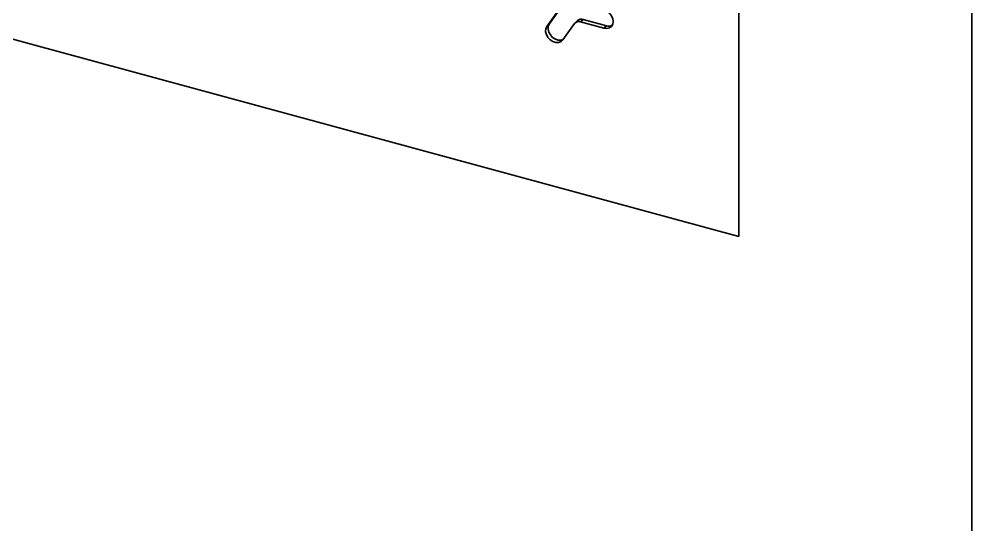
# Model space of a CAD drawing. Header units: millimetres. Extents: x 0 to 4752, y 0 to 3360.
# Drawn here: x 4197.1 to 4390, y 937.7 to 1040.1 of the extents above; entities that cross this region are included whole.
import ezdxf

# ---------------------------------------------------------------- set-up
doc = ezdxf.new("R2010")
doc.units = ezdxf.units.MM
doc.header["$LTSCALE"] = 8

# ---------------------------------------------------------------- blocks, each defined once
blk = doc.blocks.new('工程图视图10')
at = {"color": 7, "linetype": 'Continuous', "lineweight": 35}
for p, q in [((-113.17, 226.57), (-113.17, -413.13)), ((-160.34, 207.71), (-160.34, 1.99)), ((-160.34, 207.71), (-160.34, 1.99)), ((-160.34, 1.99), (-466.93, 85.32)), ((-160.34, 1.99), (-466.93, 85.32)), ((-196.39, 48.3), (-198.75, 44.98)), ((-199.24, 44.49), (-196.88, 47.81)), ((-198.75, 44.98), (-199.24, 44.49)), ((-195.97, 41.77), (-193.62, 45.09)), ((-193.01, 45.7), (-193.51, 45.22)), ((-191.89, 45.93), (-192.39, 45.45)), ((-187.67, 44.16), (-192.39, 45.45)), ((-191.89, 45.93), (-187.18, 44.65)), ((-187.18, 44.65), (-187.67, 44.16))]:
    blk.add_line(p, q, dxfattribs=at)
at = {"color": 7, "linetype": 'Continuous', "lineweight": 35, "flags": 128}
for points in [[(-187.67, 44.16), (-187.09, 44.09), (-186.57, 44.21), (-186.15, 44.5), (-185.88, 44.94), (-185.79, 45.48), (-185.88, 46.07), (-186.15, 46.65), (-186.57, 47.17), (-187.09, 47.57), (-187.67, 47.82)], [(-199.24, 44.49), (-199.45, 44.01), (-199.49, 43.45), (-199.33, 42.86), (-199.01, 42.29), (-198.55, 41.81), (-198, 41.45), (-197.41, 41.26), (-196.84, 41.25), (-196.35, 41.43), (-195.97, 41.77)], [(-195.89, 41.89), (-196.34, 41.74), (-196.91, 41.75), (-197.5, 41.94), (-198.05, 42.29), (-198.51, 42.78), (-198.83, 43.34), (-198.99, 43.94), (-198.96, 44.5), (-198.75, 44.98)]]:
    blk.add_lwpolyline(points, dxfattribs=at)
at = {"color": 7, "linetype": 'Continuous', "lineweight": 35}
for centre, radius, start, end in [((-192.76, 44.41), 1.1, 70.6463, 141.4635), ((-192.26, 44.86), 1.13, 71.0854, 131.8246), ((-186.69, 46.17), 1.59, 252.1632, 296.8169)]:
    blk.add_arc(centre, radius, start, end, dxfattribs=at)

msp = doc.modelspace()

# ---------------------------------------------------------------- block references
at = {"color": 7, "linetype": 'Continuous', "lineweight": 35}
msp.add_blockref('工程图视图10', (4503.199805, 994.11156), dxfattribs=at)

doc.saveas('drawing.dxf')
